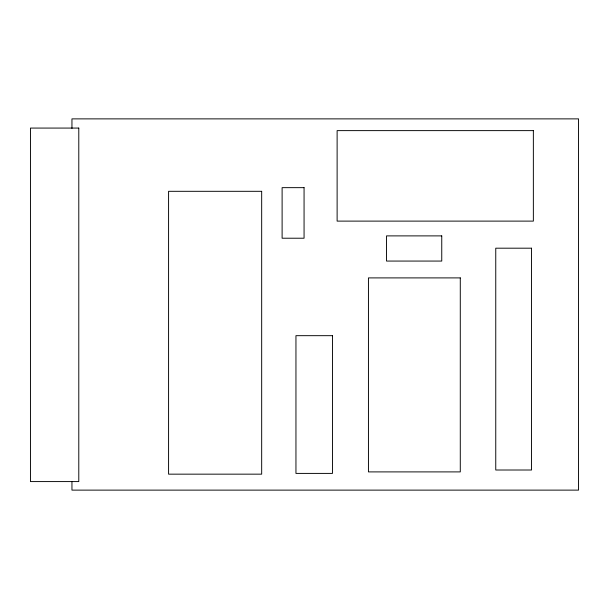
<?xml version="1.0" encoding="UTF-8"?>
<svg xmlns="http://www.w3.org/2000/svg" width="609" height="609" viewBox="0 0 609 609"><rect width="100%" height="100%" fill="white"/><g stroke="black" fill="none" stroke-linecap="round" stroke-linejoin="round"><path stroke-width="0.91" d="M71.953 128.37L71.953 118.877L578.55 118.877L578.55 490.123L71.953 490.123L71.953 481.582M78.789 128.073L30.45 128.073L30.45 481.582L78.789 481.582L78.789 128.073M533.362 130.623L337.12 130.623L337.12 221.113L533.362 221.113L533.362 130.623M304.066 187.656L282.112 187.656L282.112 238.218L304.066 238.218L304.066 187.656M261.672 191.31L168.579 191.31L168.579 474.16L261.672 474.16L261.672 191.31M441.753 235.889L386.532 235.889L386.532 261.063L441.753 261.063L441.753 235.889M531.543 248.19L495.756 248.19L495.756 470.011L531.543 470.011L531.543 248.19M460.282 277.902L368.445 277.902L368.445 471.899L460.282 471.899L460.282 277.902M332.461 335.673L295.951 335.673L295.951 473.406L332.461 473.406L332.461 335.673"/></g></svg>
